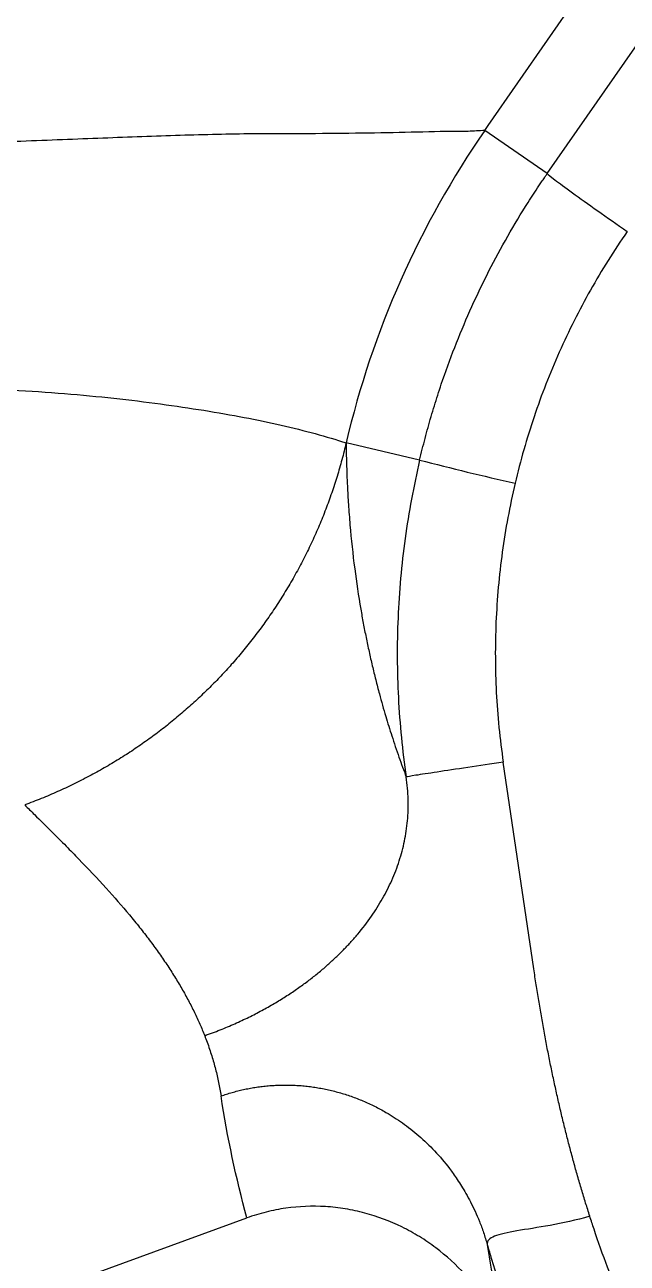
# Model space of a CAD drawing. Extents: x -2 to 78, y -19 to 124.
# Drawn here: x 69.804 to 71.28, y 52.354 to 55.389 of the extents above; entities that cross this region are included whole.
import ezdxf

# ---------------------------------------------------------------- set-up
doc = ezdxf.new("R2010")
doc.units = 0
doc.header["$MEASUREMENT"] = 0
doc.layers.add('1', color=4, linetype='Continuous')
doc.layers.add('GEOMETRY', color=2, linetype='Continuous', lineweight=25)

# ---------------------------------------------------------------- blocks, each defined once
blk = doc.blocks.new('2026 BEAM 220')
at = {"layer": 'GEOMETRY'}
for p, q in [((73.0644, 55.0238), (75.7078, 58.8259)), ((72.9196, 55.1414), (74.7753, 57.8204)), ((72.9115, 55.1297), (72.9196, 55.1414)), ((73.0644, 55.0238), (72.9115, 55.1297)), ((72.7518, 54.3218), (72.5716, 54.364)), ((73.0314, 53.0755), (72.9567, 53.5817)), ((68.093, 50.9233), (72.3285, 52.465))]:
    blk.add_line(p, q, dxfattribs=at)
blk.add_arc((75.013, 63.1337), 9.0973, 255.60842, 257.12354, dxfattribs=at)
for points, knots in [([(72.3211, 55.1211), (72.2631, 55.12), (72.2033, 55.1187), (72.08, 55.1148), (72.0164, 55.1123), (71.8856, 55.1071), (71.8182, 55.1046), (71.6797, 55.0995), (71.6085, 55.0969), (71.5353, 55.094)], [0, 0, 0, 0, 0.25, 0.25, 0.5, 0.5, 0.75, 0.75, 1, 1, 1, 1]), ([(72.3239, 55.1212), (72.3239, 55.1212), (72.3239, 55.1212), (72.3239, 55.1212), (72.3229, 55.1211), (72.322, 55.1211), (72.3211, 55.1211), (72.3211, 55.1211), (72.3211, 55.1211), (72.3211, 55.1211)], [-0.00000006, -0.00000006, -0.00000006, -0.00000006, 0, 0, 0, 0.0004484043, 0.0004484043, 0.0004484043, 0.0004484643, 0.0004484643, 0.0004484643, 0.0004484643]), ([(72.83, 55.1275), (72.7569, 55.1256), (72.6785, 55.1237), (72.5521, 55.1221), (72.5085, 55.1218), (72.4184, 55.1215), (72.3719, 55.1215), (72.3239, 55.1212)], [0, 0, 0, 0, 0.5, 0.5, 0.75, 0.75, 1, 1, 1, 1]), ([(72.9115, 55.1297), (72.8979, 55.1288), (72.8841, 55.1279), (72.8568, 55.1268), (72.8431, 55.1265), (72.83, 55.1275)], [0, 0, 0, 0, 0.5, 0.5, 1, 1, 1, 1]), ([(72.7518, 54.3218), (72.754, 54.3307), (72.7582, 54.3486), (72.7651, 54.3752), (72.7723, 54.4019), (72.7798, 54.4284), (72.7878, 54.4549), (72.7961, 54.4813), (72.8119, 54.5294), (72.8371, 54.5986), (72.8742, 54.6877), (72.9156, 54.7751), (72.9611, 54.8604), (73.0023, 54.9298), (73.0327, 54.9771), (73.0484, 55.0005), (73.0561, 55.0119), (73.0607, 55.0185), (73.063, 55.0218), (73.0644, 55.0238)], [0, 0, 0, 0, 0.035565, 0.071183, 0.106856, 0.142583, 0.178365, 0.214203, 0.250096, 0.374649, 0.50006, 0.62455, 0.750085, 0.874977, 0.937455, 0.968717, 0.984356, 0.990613, 1, 1, 1, 1]), ([(73.0644, 55.0238), (73.0662, 55.0218), (73.0726, 55.0166), (73.0936, 55.0007), (73.1083, 54.9899), (73.1441, 54.964), (73.1651, 54.949), (73.2108, 54.9166), (73.2355, 54.8993), (73.2604, 54.882)], [0, 0, 0, 0, 0.25, 0.25, 0.5, 0.5, 0.75, 0.75, 1, 1, 1, 1]), ([(73.2604, 54.882), (73.228, 54.8354), (73.198, 54.7875), (73.1424, 54.6889), (73.1169, 54.6382), (73.0709, 54.5348), (73.0503, 54.482), (73.0141, 54.3747), (72.9986, 54.3202), (72.9856, 54.2651)], [0, 0, 0, 0, 0.25, 0.25, 0.5, 0.5, 0.75, 0.75, 1, 1, 1, 1]), ([(70.4723, 54.4845), (70.7217, 54.4973), (70.9539, 54.5058), (71.2214, 54.5076), (71.2739, 54.5075), (71.3314, 54.5069), (71.341, 54.5068), (71.3505, 54.5066), (71.3552, 54.5066), (71.3568, 54.5065), (71.3592, 54.5065), (71.3599, 54.5065), (71.361, 54.5065), (71.3613, 54.5065), (71.3617, 54.5064), (71.3623, 54.5064), (71.3628, 54.5064), (71.364, 54.5064), (71.3648, 54.5064), (71.3664, 54.5064), (71.3687, 54.5064), (71.3742, 54.5063), (71.3852, 54.5062), (71.3946, 54.5061), (71.4257, 54.5057), (71.4504, 54.5052), (71.5723, 54.5026), (71.6651, 54.4989), (71.841, 54.4887), (71.9243, 54.482), (72.042, 54.4692), (72.0801, 54.4645), (72.1535, 54.4546), (72.1889, 54.4494), (72.2914, 54.4329), (72.3545, 54.4208), (72.4415, 54.401), (72.4693, 54.3941), (72.5223, 54.3796), (72.5476, 54.372), (72.5716, 54.364)], [0, 0, 0, 0, 0.25, 0.25, 0.3125, 0.3125, 0.320313, 0.324219, 0.324219, 0.326172, 0.326172, 0.327148, 0.327148, 0.327393, 0.327393, 0.327637, 0.328125, 0.328125, 0.329102, 0.329102, 0.330078, 0.332031, 0.335938, 0.34375, 0.34375, 0.375, 0.375, 0.5, 0.5, 0.625, 0.625, 0.6875, 0.6875, 0.75, 0.75, 0.875, 0.875, 0.9375, 0.9375, 1, 1, 1, 1]), ([(72.5716, 54.364), (72.57, 54.3571), (72.5667, 54.3434), (72.5613, 54.3229), (72.5556, 54.3024), (72.5496, 54.2821), (72.5431, 54.2618), (72.5364, 54.2415), (72.5292, 54.2214), (72.5217, 54.2014), (72.5139, 54.1815), (72.5057, 54.1617), (72.4972, 54.1421), (72.4883, 54.1226), (72.4791, 54.1032), (72.4696, 54.0841), (72.4597, 54.065), (72.4496, 54.0462), (72.4391, 54.0275), (72.4282, 54.0091), (72.4171, 53.9908), (72.4057, 53.9727), (72.394, 53.9549), (72.382, 53.9373), (72.3697, 53.9199), (72.3571, 53.9028), (72.3442, 53.8858), (72.3311, 53.8692), (72.3178, 53.8528), (72.3042, 53.8367), (72.2866, 53.8165), (72.2646, 53.7925), (72.2376, 53.7648), (72.2095, 53.7377), (72.1801, 53.7111), (72.1495, 53.6851), (72.1177, 53.6598), (72.0847, 53.6354), (72.0506, 53.6118), (72.0155, 53.5891), (71.9792, 53.5675), (71.942, 53.5469), (71.9038, 53.5275), (71.8648, 53.5093), (71.8249, 53.4923), (71.7978, 53.4822), (71.7843, 53.4771)], [0, 0, 0, 0, 0.017111, 0.034255, 0.051429, 0.068631, 0.085858, 0.103107, 0.120377, 0.137664, 0.154966, 0.17228, 0.189603, 0.206934, 0.224268, 0.241604, 0.258939, 0.276269, 0.293594, 0.310908, 0.328211, 0.3455, 0.362771, 0.380022, 0.397251, 0.414455, 0.431631, 0.448777, 0.46589, 0.482968, 0.500009, 0.530786, 0.562013, 0.593673, 0.625751, 0.658226, 0.69108, 0.724292, 0.75784, 0.7917, 0.825848, 0.860259, 0.894907, 0.929765, 0.964805, 1, 1, 1, 1]), ([(72.5716, 54.364), (72.5718, 54.3539), (72.572, 54.3323), (72.573, 54.2972), (72.5746, 54.2572), (72.5772, 54.212), (72.5823, 54.1444), (72.5914, 54.059), (72.6035, 53.9782), (72.6136, 53.9221), (72.6204, 53.8875), (72.6277, 53.8527), (72.6356, 53.818), (72.644, 53.7836), (72.6548, 53.7421), (72.6679, 53.6961), (72.6839, 53.6446), (72.7005, 53.5952), (72.7129, 53.5618), (72.7189, 53.5456)], [0, 0, 0, 0, 0.038232, 0.082332, 0.132282, 0.188074, 0.249715, 0.380778, 0.49996, 0.541642, 0.58337, 0.625147, 0.666371, 0.708068, 0.750274, 0.817045, 0.875253, 0.93937, 1, 1, 1, 1]), ([(72.7518, 54.3218), (72.737, 54.2583), (72.7251, 54.1943), (72.7073, 54.0653), (72.7015, 54.0002), (72.696, 53.8702), (72.6963, 53.805), (72.703, 53.6748), (72.7095, 53.6101), (72.719, 53.5456)], [0, 0, 0, 0, 0.25, 0.25, 0.5, 0.5, 0.75, 0.75, 1, 1, 1, 1]), ([(72.9856, 54.2651), (72.9725, 54.2092), (72.9621, 54.1529), (72.9464, 54.0393), (72.9413, 53.982), (72.9364, 53.8675), (72.9367, 53.8101), (72.9426, 53.6955), (72.9483, 53.6385), (72.9567, 53.5818)], [0, 0, 0, 0, 0.25, 0.25, 0.5, 0.5, 0.75, 0.75, 1, 1, 1, 1]), ([(72.9567, 53.5818), (72.9268, 53.5773), (72.8972, 53.573), (72.8421, 53.5647), (72.8167, 53.5609), (72.7734, 53.5543), (72.7555, 53.5516), (72.7296, 53.5475), (72.7216, 53.5461), (72.719, 53.5456)], [0, 0, 0, 0, 0.25, 0.25, 0.5, 0.5, 0.75, 0.75, 1, 1, 1, 1]), ([(72.2251, 52.9116), (72.2315, 52.9139), (72.2442, 52.9185), (72.2629, 52.9257), (72.2811, 52.9332), (72.2989, 52.9409), (72.3162, 52.9488), (72.333, 52.9568), (72.3492, 52.965), (72.365, 52.9733), (72.3803, 52.9817), (72.3951, 52.9902), (72.4094, 52.9988), (72.4233, 53.0075), (72.4367, 53.0163), (72.4497, 53.0251), (72.4622, 53.0339), (72.4744, 53.0428), (72.4862, 53.0518), (72.4976, 53.0608), (72.5086, 53.0698), (72.5192, 53.0788), (72.5295, 53.0878), (72.5394, 53.0968), (72.549, 53.1059), (72.5582, 53.1149), (72.5672, 53.124), (72.5758, 53.1331), (72.5842, 53.1421), (72.5923, 53.1512), (72.6095, 53.1713), (72.6336, 53.2028), (72.6614, 53.2469), (72.6844, 53.2923), (72.6995, 53.3315), (72.709, 53.3639), (72.7148, 53.3883), (72.7193, 53.4132), (72.7224, 53.4385), (72.724, 53.4644), (72.724, 53.4909), (72.7225, 53.5181), (72.7202, 53.5364), (72.719, 53.5456)], [0, 0, 0, 0, 0.0234009, 0.0464454, 0.0691013, 0.0913433, 0.1131529, 0.1345184, 0.155435, 0.1759041, 0.1959315, 0.2155264, 0.2347011, 0.2534706, 0.2718523, 0.2898645, 0.3075219, 0.3248343, 0.3418085, 0.3584515, 0.3747715, 0.3907745, 0.4064641, 0.4218483, 0.4369554, 0.451813, 0.4664411, 0.4808532, 0.4950452, 0.5089745, 0.5226006, 0.5861949, 0.6452271, 0.7022131, 0.7610499, 0.7896863, 0.8184216, 0.8473499, 0.8765944, 0.9063051, 0.9366625, 0.9678389, 1, 1, 1, 1]), ([(71.7843, 53.4771), (71.7922, 53.4691), (71.8143, 53.447), (71.8483, 53.4135), (71.8846, 53.3772), (71.9294, 53.3314), (71.9819, 53.2756), (72.0311, 53.2196), (72.0656, 53.1772), (72.0893, 53.1467), (72.1114, 53.1164), (72.1321, 53.0864), (72.1513, 53.0566), (72.1691, 53.0272), (72.1853, 52.9979), (72.2001, 52.969), (72.2134, 52.9403), (72.2212, 52.9211), (72.2251, 52.9116)], [0, 0, 0, 0, 0.044874, 0.1251385, 0.190726, 0.2503951, 0.3827332, 0.5011241, 0.5561656, 0.6100493, 0.6627792, 0.7143599, 0.764796, 0.8140927, 0.8622554, 0.9092899, 0.9552025, 1, 1, 1, 1]), ([(73.1687, 52.4691), (73.1653, 52.4799), (73.1584, 52.5017), (73.1484, 52.5346), (73.1387, 52.5679), (73.1293, 52.6016), (73.1201, 52.6356), (73.1112, 52.6701), (73.1026, 52.705), (73.0942, 52.7403), (73.0862, 52.7759), (73.0784, 52.812), (73.0708, 52.8485), (73.0636, 52.8853), (73.0566, 52.9226), (73.0499, 52.9602), (73.0434, 52.9983), (73.0373, 53.0367), (73.0334, 53.0625), (73.0314, 53.0755)], [0, 0, 0, 0, 0.054752, 0.109982, 0.165698, 0.221906, 0.278612, 0.335822, 0.393543, 0.451779, 0.510537, 0.569821, 0.629638, 0.689993, 0.75089, 0.812335, 0.874331, 0.936885, 1, 1, 1, 1]), ([(72.2251, 52.9116), (72.2272, 52.9062), (72.2313, 52.8954), (72.237, 52.879), (72.2423, 52.8626), (72.2472, 52.8463), (72.2517, 52.8298), (72.2557, 52.8134), (72.2593, 52.797), (72.2625, 52.7805), (72.2643, 52.7695), (72.2652, 52.7639)], [0, 0, 0, 0, 0.114374, 0.227918, 0.340638, 0.452539, 0.563628, 0.673912, 0.783398, 0.892091, 1, 1, 1, 1]), ([(72.2652, 52.7639), (72.2696, 52.7655), (72.2786, 52.7685), (72.2922, 52.7726), (72.306, 52.7763), (72.3199, 52.7796), (72.334, 52.7825), (72.3483, 52.785), (72.3626, 52.787), (72.3771, 52.7886), (72.3916, 52.7898), (72.4063, 52.7905), (72.421, 52.7908), (72.4358, 52.7906), (72.4506, 52.79), (72.4655, 52.7889), (72.4803, 52.7873), (72.4952, 52.7853), (72.5101, 52.7827), (72.525, 52.7798), (72.5398, 52.7763), (72.5546, 52.7724), (72.5693, 52.768), (72.5839, 52.7631), (72.5985, 52.7577), (72.6129, 52.7519), (72.6272, 52.7456), (72.6414, 52.7388), (72.6554, 52.7316), (72.6785, 52.7186), (72.7107, 52.6979), (72.7507, 52.6665), (72.7896, 52.6292), (72.8167, 52.5972), (72.8344, 52.5732), (72.8443, 52.5589), (72.8548, 52.5427), (72.8657, 52.5243), (72.8768, 52.5039), (72.8879, 52.4811), (72.8986, 52.4561), (72.9088, 52.4288), (72.9145, 52.4096), (72.9175, 52.3997)], [0, 0, 0, 0, 0.0169311, 0.033922, 0.050974, 0.0680883, 0.0852662, 0.1025088, 0.1198173, 0.1371929, 0.1546366, 0.1721495, 0.1897327, 0.2073872, 0.225114, 0.242914, 0.2607883, 0.2787378, 0.2967633, 0.3148658, 0.333046, 0.3513049, 0.3696433, 0.3880619, 0.4065615, 0.4251428, 0.4438067, 0.4625537, 0.4813846, 0.5003001, 0.5575928, 0.6183104, 0.6824465, 0.7499899, 0.7683978, 0.7891615, 0.8122765, 0.8377373, 0.8655379, 0.8956719, 0.9281321, 0.9629108, 1, 1, 1, 1]), ([(72.9669, 52.1617), (72.9546, 52.1922), (72.9398, 52.2211), (72.9139, 52.2622), (72.9047, 52.2756), (72.885, 52.3015), (72.8745, 52.3141), (72.8413, 52.3503), (72.8174, 52.3722), (72.7786, 52.4014), (72.7652, 52.4106), (72.7374, 52.4277), (72.723, 52.4357), (72.679, 52.4572), (72.6487, 52.4686), (72.6017, 52.4812), (72.5858, 52.4846), (72.5535, 52.4899), (72.5371, 52.4918), (72.4885, 52.4947), (72.4561, 52.4935), (72.4077, 52.4865), (72.3915, 52.4834), (72.3597, 52.4754), (72.344, 52.4706), (72.3285, 52.465)], [0, 0, 0, 0, 0.125, 0.125, 0.1875, 0.1875, 0.25, 0.25, 0.375, 0.375, 0.4375, 0.4375, 0.5, 0.5, 0.625, 0.625, 0.6875, 0.6875, 0.75, 0.75, 0.875, 0.875, 0.9375, 0.9375, 1, 1, 1, 1]), ([(73.1687, 52.4691), (73.1348, 52.4594), (73.1019, 52.4524), (73.0412, 52.4414), (73.0135, 52.4373), (72.967, 52.4292), (72.9481, 52.4253), (72.9227, 52.415), (72.9161, 52.4086), (72.9175, 52.3997)], [0, 0, 0, 0, 0.25, 0.25, 0.5, 0.5, 0.75, 0.75, 1, 1, 1, 1]), ([(73.6914, 51.5726), (73.5666, 51.6969), (73.463, 51.8368), (73.3341, 52.0632), (73.2955, 52.1414), (73.2437, 52.262), (73.2274, 52.3028), (73.2005, 52.375), (73.1895, 52.4062), (73.1755, 52.4481), (73.1721, 52.4586), (73.1687, 52.4691)], [0, 0, 0, 0, 0.5, 0.5, 0.75, 0.75, 0.875, 0.875, 0.96875, 0.96875, 1, 1, 1, 1]), ([(72.9175, 52.3997), (72.9208, 52.3878), (72.9242, 52.376), (72.9383, 52.3288), (72.9496, 52.2938), (72.9781, 52.2126), (72.9959, 52.1668), (73.0537, 52.0309), (73.0983, 51.9423), (73.247, 51.6892), (73.3663, 51.5349), (73.5064, 51.3954)], [0, 0, 0, 0, 0.03125, 0.03125, 0.125, 0.125, 0.25, 0.25, 0.5, 0.5, 1, 1, 1, 1])]:
    blk.add_open_spline(points, degree=3, knots=knots, dxfattribs=at)
for points in [[(72.9115, 55.1297), (72.7515, 54.8986), (72.6356, 54.6376), (72.5716, 54.364)], [(72.3285, 52.465), (72.3018, 52.5627), (72.2807, 52.6624), (72.2652, 52.7639)], [(72.9175, 52.3997), (72.9296, 52.3188), (72.9461, 52.2395), (72.9669, 52.1617)]]:
    blk.add_open_spline(points, degree=3, dxfattribs=at)

msp = doc.modelspace()

# ---------------------------------------------------------------- block references
at = {"layer": '1'}
msp.add_blockref('2026 BEAM 220', (-1.9801, 0), dxfattribs=at)

doc.saveas('drawing.dxf')
